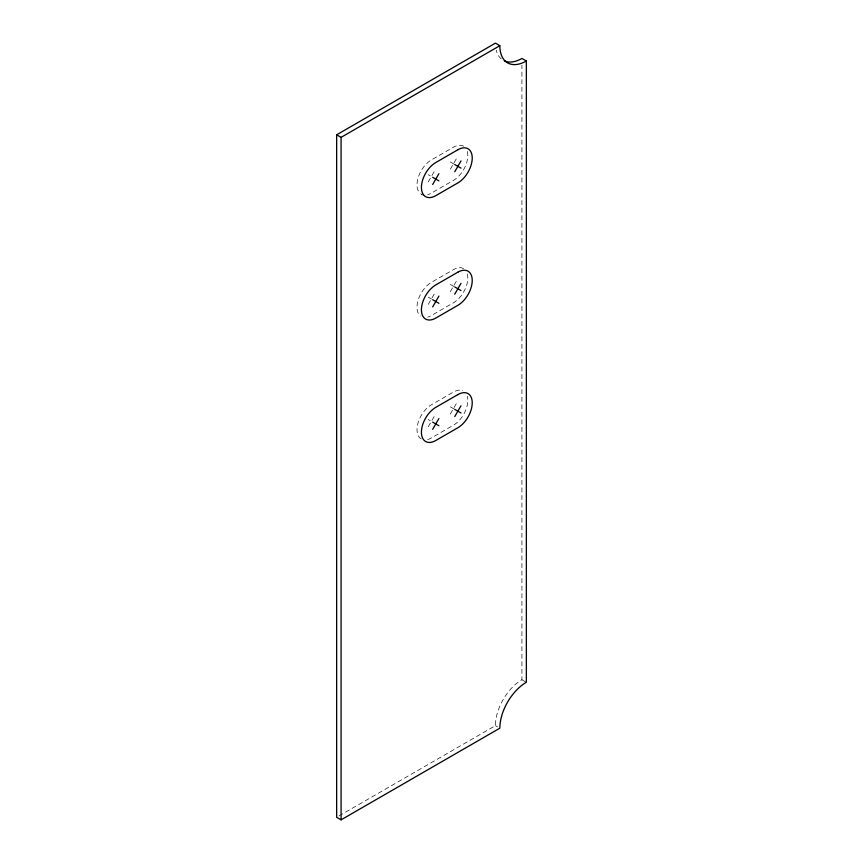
<?xml version="1.0" encoding="UTF-8"?>
<svg xmlns="http://www.w3.org/2000/svg" width="863" height="863" viewBox="0 0 863 863"><rect width="100%" height="100%" fill="white"/><g stroke="black" fill="none" stroke-linecap="round" stroke-linejoin="round"><path stroke-width="0.65" stroke-dasharray="4.32 3.24" d="M428.242 181.942L431.371 176.537L428.242 174.736M431.996 175.459L434.488 171.122M450.335 169.191L456.581 158.371M428.242 304.369L434.488 293.549M450.335 291.618L456.581 280.799M428.242 426.786L431.371 421.371L428.242 419.569M431.996 420.292L434.488 415.966M450.335 414.035L456.581 403.215M338.997 815.956L495.416 725.643A37.487 21.64 -60 0 1 521.921 679.731L521.921 65.189M450.335 161.985L456.581 165.588M424.531 196.03L421.22 194.121A20.302 11.726 -60 0 0 424.186 195.038M450.335 284.402L456.581 288.005M428.242 297.152L431.371 298.954M450.335 406.818L456.581 410.421M521.921 679.731L526.344 682.288M495.416 725.643L497.627 726.916M501.22 58.911A37.487 21.64 -60 0 1 496.214 50.14M467.325 151.489A20.302 11.726 -60 0 1 453.453 180.367L431.371 193.118A20.302 11.726 -60 0 1 427.649 194.693M463.604 146.203A20.302 11.726 -60 0 0 453.453 147.206L431.371 159.957A20.302 11.726 -60 0 0 418.35 177.044A20.302 11.726 -60 0 0 420.367 193.539M467.325 273.905A20.302 11.726 -60 0 1 453.453 302.784L431.371 315.534A20.302 11.726 -60 0 1 427.649 317.109M463.604 268.62A20.302 11.726 -60 0 0 453.453 269.623L431.371 282.374A20.302 11.726 -60 0 0 418.35 299.461A20.302 11.726 -60 0 0 420.367 315.966M427.649 439.537A20.302 11.726 -60 0 0 431.371 437.951L453.453 425.2A20.302 11.726 -60 0 0 467.325 396.322M421.22 438.954A20.302 11.726 -60 0 1 418.102 422.687A20.302 11.726 -60 0 1 431.371 404.801L453.453 392.05A20.302 11.726 -60 0 1 462.687 390.594"/><path stroke-width="1.29" d="M432.665 184.499L438.911 173.679M454.747 171.748L460.993 160.928M432.665 306.915L438.911 296.095M454.747 294.164L460.993 283.344M432.665 429.332L438.911 418.512M454.747 416.581L460.993 405.761M336.656 134.811L495.416 43.15L499.839 45.696A37.487 21.64 -60 0 0 526.344 61.003L526.344 682.288A37.487 21.64 -60 0 0 499.839 728.189L341.079 819.85L336.656 817.304L336.656 134.811L341.079 137.357L499.839 45.696M526.344 61.003L521.921 58.457A37.487 21.64 -60 0 1 504.251 60.852M454.747 164.531L460.993 168.134M432.665 177.282L438.911 180.885M454.747 286.948L460.993 290.561M432.665 299.698L438.911 303.312M454.747 409.375L460.993 412.978M432.665 422.126L438.911 425.729M341.079 137.357L341.079 819.85M457.875 149.752L435.783 162.514A20.302 11.726 -60 0 0 421.424 187.379A20.302 11.726 -60 0 0 435.783 195.664L457.875 182.913A20.302 11.726 -60 0 0 472.234 158.048A20.302 11.726 -60 0 0 457.875 149.752M457.875 272.179L435.783 284.93A20.302 11.726 -60 0 0 421.424 309.795A20.302 11.726 -60 0 0 435.783 318.08L457.875 305.329A20.302 11.726 -60 0 0 472.234 280.464A20.302 11.726 -60 0 0 457.875 272.179M457.875 394.596L435.783 407.347A20.302 11.726 -60 0 0 421.424 432.212A20.302 11.726 -60 0 0 435.783 440.508L457.875 427.746A20.302 11.726 -60 0 0 472.234 402.881A20.302 11.726 -60 0 0 457.875 394.596"/></g></svg>
